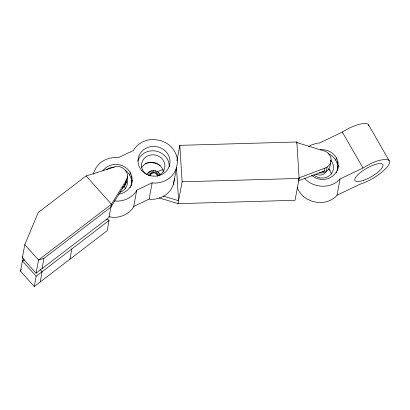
<?xml version="1.0" encoding="UTF-8"?>
<svg xmlns="http://www.w3.org/2000/svg" width="410" height="410" viewBox="0 0 410 410"><rect width="100%" height="100%" fill="white"/><g stroke="black" fill="none" stroke-linecap="round" stroke-linejoin="round"><path stroke-width="0.61" d="M150.414 175.89C150.403 171.605 157.496 171.857 157.445 176.044M296.661 143.146L296.83 141.988L179.816 145.345L176.889 160.956M93.485 174.209L93.767 172.548L96.258 167.418A23.498 21.73 10.5 0 1 116.865 157.568L118.111 157.788L133.527 150.419L134.039 149.363A23.498 21.73 10.5 0 1 154.642 139.518L160.689 140.568L166.281 143.028A23.498 21.73 10.5 0 1 177.458 162.468L173.471 184.315L170.98 189.44A23.498 21.73 10.5 0 1 150.373 199.291L149.132 199.07L133.716 206.44L133.204 207.496A23.498 21.73 10.5 0 1 112.596 217.341L108.952 216.711M24.784 244.673L38.535 260.017L111.423 204.262L126.09 180.543C131.456 172.692 120.894 163.154 113.109 167.48L86.105 175.936L38.217 212.523L24.784 244.673L22.33 257.864L36.08 273.209L38.535 260.017L43.921 258.372L110.874 207.188L125.547 183.475L126.582 181.338L126.987 179.006M132.256 180.144L131.297 185.504C132.466 181.215 132.635 176.572 130.324 172.6A16.057 14.847 10.5 0 0 102.91 170.734M173.471 184.315L174.429 178.724M337.45 170.181C338.532 166.05 338.598 161.627 336.385 157.819A16.057 14.847 10.5 0 0 320.333 149.727M337.466 170.237L338.317 165.363M36.08 273.209L42.025 268.658L43.921 258.372M106.503 219.432L108.378 219.755L109.045 220.498L107.133 230.758L34.25 286.518L20.5 271.174L22.412 260.909L23.385 258.572M34.25 286.518L36.162 276.253L109.045 220.498M40.195 281.962L42.107 271.702L39.995 269.344M69.925 259.187L71.837 248.921M126.09 180.543L125.547 183.475A9.794 9.056 10.5 0 1 124.389 184.864M126.582 181.338L127.53 176.074M131.769 182.778L131.333 178.898L129.837 175.234L130.324 172.6M131.333 178.898L131.82 176.269M130.052 187.8L130.252 186.75M133.716 206.44L136.74 190.189L152.156 182.819L153.401 183.034A23.498 21.73 10.5 0 0 174.004 173.189L176.495 168.059M149.132 199.07L152.156 182.819M179.816 145.345L182.122 181.804L178.022 203.657L159.208 197.897M337.825 167.998L337.389 164.123L335.892 160.453L336.385 157.819M337.389 164.123L337.881 161.489M336.113 173.02L336.308 171.969M337.03 195.211L340.059 178.96L362.978 168.008C370.399 163.718 378.681 158.813 387.558 159.654A23.498 7.026 -29.9 0 1 385.923 168.454C378.645 175.613 369.62 181.02 359.954 184.259L337.03 195.211L335.406 197.031A23.498 21.73 10.5 0 1 318.652 202.56L312.61 201.51L307.018 199.05A23.498 21.73 10.5 0 1 297.173 187.483M296.83 141.988L299.131 178.452L295.036 200.3L178.022 203.657M298.552 180.8L324.423 171.001L324.971 168.1L327.2 167.008A9.794 9.071 10.6 0 0 331.101 158.778L330.486 156.456L329.25 154.35A9.794 9.071 10.6 0 0 322.844 150.593L296.866 142.567M326.386 171.359L327.2 167.008M330.634 161.263L330.865 160.018M298.659 180.221L298.987 178.478M154.821 172.83L155.534 170.806L157.327 171.534L160.059 174.122L156.963 174.399M22.33 257.864L22.817 256.696M20.5 271.174L21.233 269.421M122.457 188.149L122.985 187.062M131.6 183.967L129.898 187.467L127.269 190.419L123.881 192.613A16.057 14.847 10.5 0 1 118.808 194.089M136.74 190.189L136.228 191.239A23.498 21.73 10.5 0 1 115.62 201.09L114.38 200.874M337.661 169.186L335.959 172.687L333.325 175.639L329.942 177.832A16.057 14.847 10.5 0 1 311.533 175.285M326.565 171.185C324.735 174.998 319.457 176.274 315.966 174.024M155.534 170.806C152.469 169.996 148.948 171.124 147.2 173.84L150.875 174.265M340.059 178.96C332.715 187.324 319.4 188.267 310.047 182.798A23.498 21.73 10.5 0 1 304.476 178.227M155.672 173.174L157.327 171.534M42.025 268.658L108.963 217.454L111.423 204.262L86.105 175.936M308.648 146.713L311.123 145.109L316.838 143.223L319.405 143.039L342.324 132.087L344.487 130.718A23.498 7.026 -29.9 0 1 359.959 124.122L363.967 123.482L366.904 123.738A23.498 7.026 -29.9 0 1 368.882 125.752M24.569 259.878L22.412 260.909L36.162 276.253M156.4 173.707L158.87 172.666M157.132 171.718L163.113 169.438M299.1 177.899L324.971 168.1M148.21 175.296L150.526 175.044M182.122 181.804L299.131 178.452M157.322 175.193L159.065 175.495M163.411 196.088L178.591 200.731L176.474 167.603M148.374 172.436L151.428 173.599M149.906 171.37L152.156 173.097M151.69 170.719L153.002 172.789M368.569 124.876L389.223 160.792M342.324 132.087L362.978 168.008M153.612 170.529L153.909 172.697M328.056 153.637A16.057 14.847 10.5 0 1 335.892 160.453M330.726 160.341A11.752 10.865 10.5 0 1 329.876 175.296A11.752 10.865 10.5 0 1 313.737 174.865M328.646 168.976A16.057 14.847 10.5 0 1 330.05 170.068M328.6 169.13A11.752 10.865 10.5 0 1 331.495 174.163M324.423 171.001A9.794 9.071 10.6 0 1 322.578 171.441M330.281 163.129A9.794 9.071 10.6 0 1 319.129 172.851M137.811 161.14A16.057 14.847 10.5 0 1 155.897 151.075A16.057 14.847 10.5 0 1 169.197 166.942M145.427 163.426A16.057 14.847 10.5 0 1 160.274 165.64M106.103 169.832A16.057 14.847 10.5 0 1 114.385 167.095M125.122 170.135A16.057 14.847 10.5 0 1 129.837 175.234M146.606 174.506A11.752 10.865 10.5 0 1 145.099 157.594A11.752 10.865 10.5 0 1 163.17 160.208A11.752 10.865 10.5 0 1 157.163 176.028M127.151 179.724A11.752 10.865 10.5 0 1 120.238 192.141M124.343 186.263A11.752 10.865 10.5 0 1 125.434 188.943M141.491 167.705A11.752 10.865 10.5 0 1 153.904 162.468A11.752 10.865 10.5 0 1 163.431 171.969M126.664 179.288A9.794 9.056 10.5 0 1 122.687 187.472M363.28 180.446A16.057 4.802 -29.9 0 0 382.925 164.82A16.057 4.802 -29.9 0 0 360.472 172.482A16.057 4.802 -29.9 0 0 363.28 180.446M141.681 170.442A16.057 14.847 10.5 0 0 169.038 166.855A16.057 14.847 10.5 0 0 151.346 146.529A16.057 14.847 10.5 0 0 141.681 170.442"/></g></svg>
